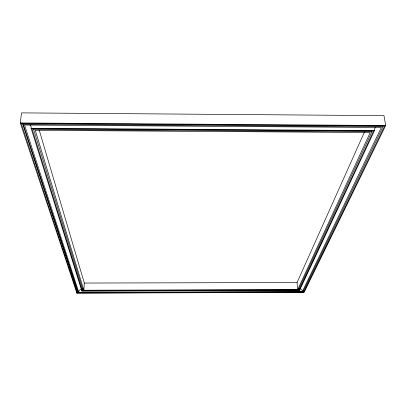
<?xml version="1.0" encoding="UTF-8"?>
<svg xmlns="http://www.w3.org/2000/svg" width="406" height="406" viewBox="0 0 406 406"><rect width="100%" height="100%" fill="white"/><g stroke="black" fill="none" stroke-linecap="round" stroke-linejoin="round"><path stroke-width="0.61" d="M302.303 291.63L381.33 127.484L24.527 125.033L78.805 292.315L302.303 291.63C302.404 290.336 301.323 288.651 299.902 288.833M82.301 290.869L31.998 128.717L373.586 130.986L299.126 290.224L82.301 290.869L82.448 288.493M83.864 290.224L35.271 130.331L370.196 132.523L297.705 289.595L83.864 290.224L84.306 283.053L39.22 130.087M382.812 125.632L383 126.723L302.977 291.929L78.059 292.624L78.14 291.442M76.866 293.117L20.3 122.952L21.528 112.883L383.974 115.629L385.7 125.5L304.058 292.406L76.866 293.117L76.947 291.929M77.318 292.929L21.29 123.439L384.68 125.967L303.647 292.229L77.318 292.929L77.475 290.569L22.68 123.104M33.759 128.423L33.637 129.529L371.886 131.757L371.713 130.671M78.059 292.624L22.909 124.236L23.046 123.125M375.448 127.428L374.352 129.133L374.525 130.565L299.511 290.397L81.87 291.046L81.966 290.508M81.87 291.046L31.095 128.271L31.196 126.814L30.09 125.063M297.705 289.595L297.06 282.52L364.466 132.011M371.886 131.757L298.415 289.909L83.083 290.544L33.302 128.433M84.306 283.053L297.06 282.52M20.3 122.952L385.7 125.5M22.909 124.236L383 126.723M31.095 128.271L374.525 130.565M81.91 290.036L81.378 289.463C79.901 289.255 78.627 290.924 78.805 292.315M299.41 289.864L299.511 290.397M303.485 290.483L303.647 292.229M298.963 288.463L299.126 290.224"/></g></svg>
